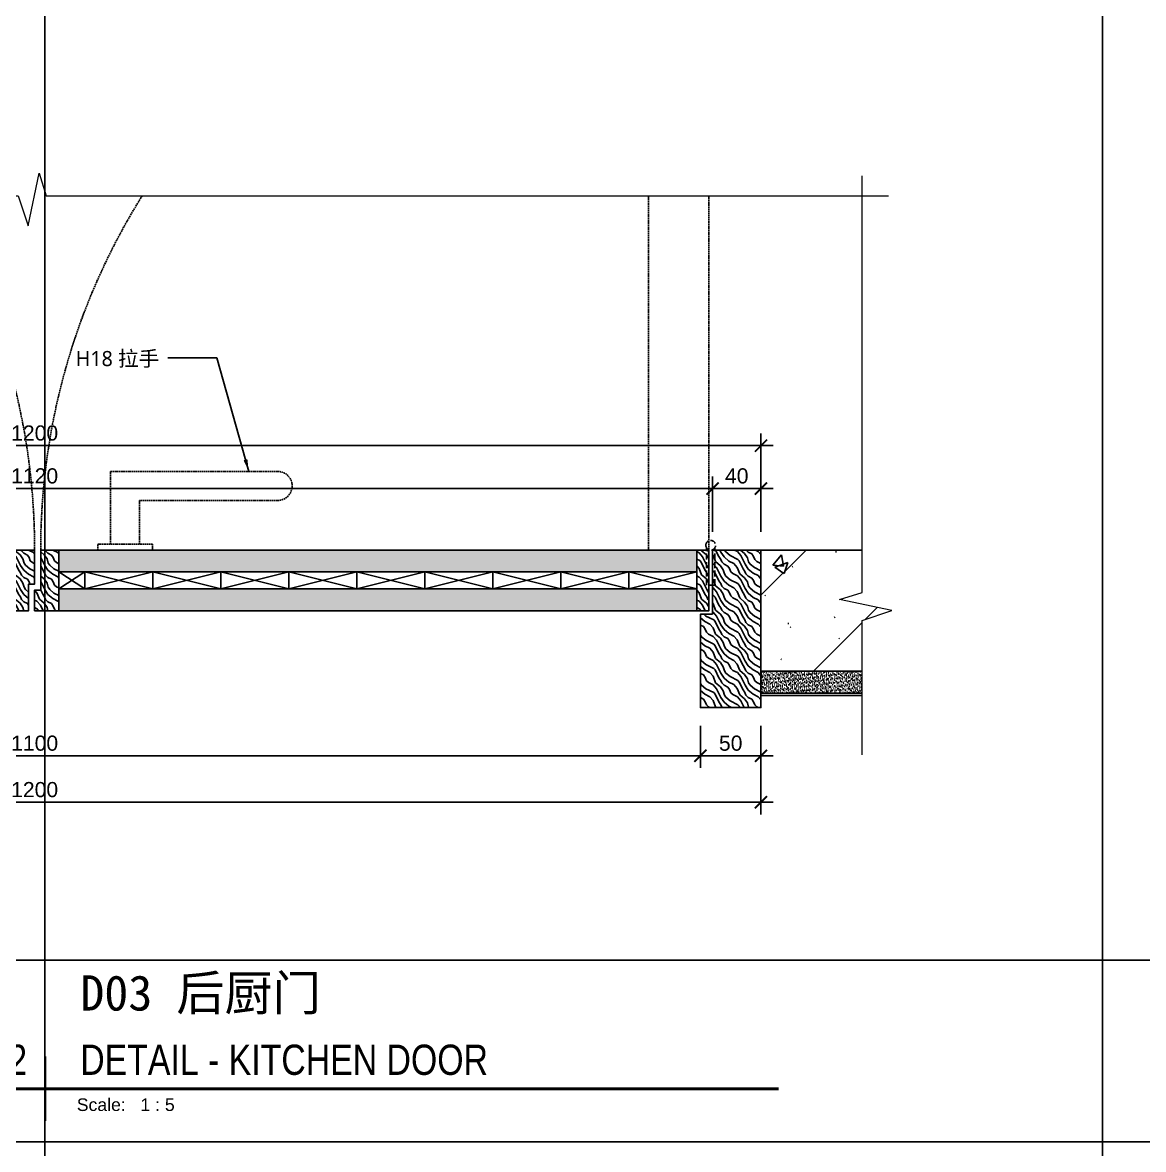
# Model space of a CAD drawing. Header units: millimetres. Extents: x -59920 to -20716, y 18887 to 47087.
# Drawn here: x -39355 to -38429, y 32561 to 33492 of the extents above; entities that cross this region are included whole.
import ezdxf
from ezdxf.xclip import XClip

# ---------------------------------------------------------------- set-up
doc = ezdxf.new("R2010")
doc.units = ezdxf.units.MM
doc.header["$XCLIPFRAME"] = 0
doc.linetypes.add('DASH', pattern=[0.35, 0.25, -0.1])
for name, color, linetype, lineweight in [('_ACM-A-ANNO-DIMS', 1, 'Continuous', 13), ('Thick Line', 7, 'Continuous', 50), ('视图标题', 90, 'Continuous', 25)]:
    doc.layers.add(name, color=color, linetype=linetype, lineweight=lineweight)
for name, color, linetype in [('DE-MT', 2, 'Continuous'), ('EL-1', 1, 'Continuous'), ('G-ANNO-SYMB', 7, 'Continuous'), ('G-ANNO-TITL', 7, 'Continuous'), ('I-DETL-LW01', 1, 'Continuous'), ('I-DETL-LW02', 2, 'Continuous'), ('I-PL-DOOR', 2, 'Continuous'), ('I-SECT-LW01', 1, 'Continuous'), ('I-SECT-LW251-PATT', 251, 'Continuous'), ('PE-尺寸标注', 44, 'Continuous'), ('WALL TYPE$0$G-ANNO-NOTE-CH', 7, 'Continuous'), ('WALL TYPE$0$I-SECT-LW03', 3, 'Continuous')]:
    doc.layers.add(name, color=color, linetype=linetype)
doc.styles.add('Aecom Chinese Title', font='simhei.ttf', dxfattribs={"width": 0.8, "height": 6})
doc.styles.add('Arial', font='arial.ttf')
doc.styles.add('Arial_4', font='arial.ttf', dxfattribs={"height": 2.5})
doc.styles.add('IA10-16 Floor Detail$0$Arch-Dim', font='romans.shx', dxfattribs={"width": 0.75})
doc.styles.add('WALL TYPE$0$Aecom Chinese', font='Microsoft YaHei.ttf')
doc.dimstyles.new('IA10-16 Floor Detail$0$Aec-Arch-M-2', dxfattribs={"dimscale": 2, "dimtxt": 2.5, "dimasz": 2, "dimexe": 2, "dimexo": 2, "dimgap": 0.8, "dimtad": 1, "dimdec": 0, "dimzin": 3, "dimdsep": 46, "dimtxsty": 'IA10-16 Floor Detail$0$Arch-Dim', "dimblk": 'IA10-16 Floor Detail$0$_ArchTick', "dimcen": 2.5, "dimdle": 2, "dimadec": 0, "dimazin": 2, "dimtfac": 0.75, "dimtdec": 0, "dimtix": 1, "dimtmove": 1, "dimatfit": 2, "dimfxl": 1, "dimtolj": 1, "dimtzin": 0, "dimarcsym": 0})
doc.dimstyles.new('WALL TYPE$0$Aec-Arch-M-5', dxfattribs={"dimscale": 5, "dimtxt": 2.5, "dimasz": 2, "dimexe": 2, "dimexo": 3, "dimgap": 0.8, "dimtad": 1, "dimdec": 0, "dimrnd": 1, "dimzin": 3, "dimdsep": 46, "dimtxsty": 'Arial', "dimblk": 'WALL TYPE$0$_ArchTick', "dimcen": 2.5, "dimdle": 2, "dimclrt": 256, "dimazin": 2, "dimtfac": 0.75, "dimtdec": 0, "dimtix": 1, "dimtmove": 2, "dimatfit": 2, "dimfxl": 5, "dimtolj": 1, "dimtzin": 0, "dimarcsym": 0})

# ---------------------------------------------------------------- blocks, each defined once
blk = doc.blocks.new('K_06')
at = {"layer": 'Defpoints', "color": 251}
for p, q in [((-873.75, 0), (-873.75, -2860)), ((0, 0), (0, -2860)), ((-1836.5, -1756.67), (1836.5, -1756.67)), ((-1836.5, -1906.67), (1836.5, -1906.67))]:
    blk.add_line(p, q, dxfattribs=at)
blk = doc.blocks.new('K_1218110518')
at = {"color": 251}
for p, q in [((-28.08, -14), (28.08, 0)), ((-28.08, 0), (28.08, -14))]:
    blk.add_line(p, q, dxfattribs=at)
blk.add_lwpolyline([(28.08, 0), (-28.08, 0), (-28.08, -14), (28.08, -14), (28.08, 0)], close=True, dxfattribs=at)
blk = doc.blocks.new('356564')
at = {"linetype": 'DASH', "ltscale": 20}
for p, q in [((65390.88, 31989.88), (65390.88, 32020.82)), ((65397.88, 31989.88), (65397.88, 32020.82)), ((65390.88, 31989.88), (65397.88, 31989.88))]:
    blk.add_line(p, q, dxfattribs=at)
blk.add_circle((65394.38, 32022.75), 4, dxfattribs=at)
blk = doc.blocks.new('634437')
at = {"layer": 'I-PL-DOOR', "color": 251, "linetype": 'DASH', "ltscale": 5}
for p, q in [((66151.24, 22999.71), (66151.24, 23059.71)), ((66151.24, 23059.71), (66289.24, 23059.71)), ((66289.24, 23035.71), (66175.24, 23035.71)), ((66175.24, 22999.71), (66175.24, 23035.71)), ((66140.74, 22999.71), (66185.74, 22999.71)), ((66140.74, 22994.71), (66140.74, 22999.71)), ((66185.74, 22999.71), (66185.74, 22994.71)), ((66185.74, 22994.71), (66140.74, 22994.71))]:
    blk.add_line(p, q, dxfattribs=at)
blk.add_arc((66289.24, 23047.71), 12, 270, 90, dxfattribs=at)
blk = doc.blocks.new('K_1218135612')
at = {"layer": 'I-PL-DOOR', "color": 251, "linetype": 'DASH', "ltscale": 5}
for points in [[(-557, 0), (-557, -557), (-507, -557), (-507, -5), (-529, -5), (-529, 0)], [(557, -5), (557, -557), (507, -557), (507, 0), (524, 0), (524, -5)]]:
    blk.add_lwpolyline(points, close=True, dxfattribs=at)
for centre, radius, start, end in [((-557, -557), 557, 0, 90), ((557, -557), 552, 90, 180)]:
    blk.add_arc(centre, radius, start, end, dxfattribs=at)
at = {"layer": 'EL-1', "xscale": -1, "rotation": 90}
for p in [(22437.71, 66088.49), (23501.71, 66088.49)]:
    blk.add_blockref('634437', p, dxfattribs=at)
at = {"layer": 'EL-1', "rotation": 270}
for p in [(-23501.71, 66088.49), (-22437.71, 66088.49)]:
    blk.add_blockref('634437', p, dxfattribs=at)
blk = doc.blocks.new('WALL TYPE$0$_ArchTick')
at = {"color": 0, "linetype": 'ByBlock', "const_width": 0.15}
blk.add_lwpolyline([(-0.5, -0.5), (0.5, 0.5)], dxfattribs=at)
blk = doc.blocks.new('*D59')
at = {"layer": 'DE-MT', "color": 0, "lineweight": -2, "transparency": 16777216}
for p, q in [((-39894.55, 32910.82), (-39894.55, 32875.93)), ((-38794.55, 32910.82), (-38794.55, 32875.93)), ((-39904.55, 32885.93), (-38784.55, 32885.93))]:
    blk.add_line(p, q, dxfattribs=at)
at = {"layer": 'Defpoints', "color": 0, "transparency": 16777216}
for p in [(-39894.55, 32925.82), (-38794.55, 32925.82), (-38794.55, 32885.93)]:
    blk.add_point(p, dxfattribs=at)
at = {"layer": 'DE-MT', "color": 0, "lineweight": -2, "transparency": 16777216, "xscale": 10, "yscale": 10, "zscale": 10, "rotation": 180}
blk.add_blockref('WALL TYPE$0$_ArchTick', (-39894.55, 32885.93), dxfattribs=at)
at = {"layer": 'DE-MT', "color": 0, "lineweight": -2, "transparency": 16777216, "xscale": 10, "yscale": 10, "zscale": 10}
blk.add_blockref('WALL TYPE$0$_ArchTick', (-38794.55, 32885.93), dxfattribs=at)
at = {"layer": 'DE-MT', "transparency": 16777216, "insert": (-39344.55, 32896.31), "char_height": 12.5, "attachment_point": 5, "style": 'Arial'}
blk.add_mtext('\\A1;1100', dxfattribs=at)
blk = doc.blocks.new('*D60')
at = {"layer": 'DE-MT', "color": 0, "lineweight": -2, "transparency": 16777216}
for p, q in [((-38794.55, 32910.82), (-38794.55, 32875.93)), ((-38744.55, 32910.82), (-38744.55, 32875.93)), ((-38804.55, 32885.93), (-38734.55, 32885.93))]:
    blk.add_line(p, q, dxfattribs=at)
at = {"layer": 'Defpoints', "color": 0, "transparency": 16777216}
for p in [(-38794.55, 32925.82), (-38744.55, 32925.82), (-38744.55, 32885.93)]:
    blk.add_point(p, dxfattribs=at)
at = {"layer": 'DE-MT', "color": 0, "lineweight": -2, "transparency": 16777216, "xscale": 10, "yscale": 10, "zscale": 10, "rotation": 180}
blk.add_blockref('WALL TYPE$0$_ArchTick', (-38794.55, 32885.93), dxfattribs=at)
at = {"layer": 'DE-MT', "color": 0, "lineweight": -2, "transparency": 16777216, "xscale": 10, "yscale": 10, "zscale": 10}
blk.add_blockref('WALL TYPE$0$_ArchTick', (-38744.55, 32885.93), dxfattribs=at)
at = {"layer": 'DE-MT', "transparency": 16777216, "insert": (-38769.55, 32896.31), "char_height": 12.5, "attachment_point": 5, "style": 'Arial'}
blk.add_mtext('\\A1;50', dxfattribs=at)
blk = doc.blocks.new('*D62')
at = {"layer": 'DE-MT', "color": 0, "lineweight": -2, "transparency": 16777216}
for p, q in [((-39904.55, 33070.82), (-39904.55, 33116.68)), ((-38784.55, 33070.82), (-38784.55, 33116.68)), ((-39914.55, 33106.68), (-38774.55, 33106.68))]:
    blk.add_line(p, q, dxfattribs=at)
at = {"layer": 'Defpoints', "color": 0, "transparency": 16777216}
for p in [(-38784.55, 33106.68), (-39904.55, 33055.82), (-38784.55, 33055.82)]:
    blk.add_point(p, dxfattribs=at)
at = {"layer": 'DE-MT', "color": 0, "lineweight": -2, "transparency": 16777216, "xscale": 10, "yscale": 10, "zscale": 10, "rotation": 180}
blk.add_blockref('WALL TYPE$0$_ArchTick', (-39904.55, 33106.68), dxfattribs=at)
at = {"layer": 'DE-MT', "color": 0, "lineweight": -2, "transparency": 16777216, "xscale": 10, "yscale": 10, "zscale": 10}
blk.add_blockref('WALL TYPE$0$_ArchTick', (-38784.55, 33106.68), dxfattribs=at)
at = {"layer": 'DE-MT', "transparency": 16777216, "insert": (-39344.55, 33117.06), "char_height": 12.5, "attachment_point": 5, "style": 'Arial'}
blk.add_mtext('\\A1;1120', dxfattribs=at)
blk = doc.blocks.new('*D63')
at = {"layer": 'DE-MT', "color": 0, "lineweight": -2, "transparency": 16777216}
for p, q in [((-38784.55, 33070.82), (-38784.55, 33116.68)), ((-38744.55, 33070.82), (-38744.55, 33116.68)), ((-38794.55, 33106.68), (-38734.55, 33106.68))]:
    blk.add_line(p, q, dxfattribs=at)
at = {"layer": 'Defpoints', "color": 0, "transparency": 16777216}
for p in [(-38744.55, 33106.68), (-38784.55, 33055.82), (-38744.55, 33055.82)]:
    blk.add_point(p, dxfattribs=at)
at = {"layer": 'DE-MT', "color": 0, "lineweight": -2, "transparency": 16777216, "xscale": 10, "yscale": 10, "zscale": 10, "rotation": 180}
blk.add_blockref('WALL TYPE$0$_ArchTick', (-38784.55, 33106.68), dxfattribs=at)
at = {"layer": 'DE-MT', "color": 0, "lineweight": -2, "transparency": 16777216, "xscale": 10, "yscale": 10, "zscale": 10}
blk.add_blockref('WALL TYPE$0$_ArchTick', (-38744.55, 33106.68), dxfattribs=at)
at = {"layer": 'DE-MT', "transparency": 16777216, "insert": (-38764.55, 33117.06), "char_height": 12.5, "attachment_point": 5, "style": 'Arial'}
blk.add_mtext('\\A1;40', dxfattribs=at)
blk = doc.blocks.new('*D64')
at = {"layer": 'DE-MT', "color": 0, "lineweight": -2, "transparency": 16777216}
for p, q in [((-39944.55, 32910.82), (-39944.55, 32837.58)), ((-38744.55, 32910.82), (-38744.55, 32837.58)), ((-38734.55, 32847.58), (-39954.55, 32847.58))]:
    blk.add_line(p, q, dxfattribs=at)
at = {"layer": 'Defpoints', "color": 0, "transparency": 16777216}
for p in [(-39944.55, 32925.82), (-38744.55, 32925.82), (-39944.55, 32847.58)]:
    blk.add_point(p, dxfattribs=at)
at = {"layer": 'DE-MT', "color": 0, "lineweight": -2, "transparency": 16777216, "xscale": 10, "yscale": 10, "zscale": 10, "rotation": 180}
blk.add_blockref('WALL TYPE$0$_ArchTick', (-39944.55, 32847.58), dxfattribs=at)
at = {"layer": 'DE-MT', "color": 0, "lineweight": -2, "transparency": 16777216, "xscale": 10, "yscale": 10, "zscale": 10}
blk.add_blockref('WALL TYPE$0$_ArchTick', (-38744.55, 32847.58), dxfattribs=at)
at = {"layer": 'DE-MT', "transparency": 16777216, "insert": (-39344.55, 32857.96), "char_height": 12.5, "attachment_point": 5, "style": 'Arial'}
blk.add_mtext('\\A1;1200', dxfattribs=at)
blk = doc.blocks.new('*D65')
at = {"layer": 'DE-MT', "color": 0, "lineweight": -2, "transparency": 16777216}
for p, q in [((-39944.55, 33070.82), (-39944.55, 33152.1)), ((-38744.55, 33070.82), (-38744.55, 33152.1)), ((-39954.55, 33142.1), (-38734.55, 33142.1))]:
    blk.add_line(p, q, dxfattribs=at)
at = {"layer": 'Defpoints', "color": 0, "transparency": 16777216}
for p in [(-38744.55, 33142.1), (-39944.55, 33055.82), (-38744.55, 33055.82)]:
    blk.add_point(p, dxfattribs=at)
at = {"layer": 'DE-MT', "color": 0, "lineweight": -2, "transparency": 16777216, "xscale": 10, "yscale": 10, "zscale": 10, "rotation": 180}
blk.add_blockref('WALL TYPE$0$_ArchTick', (-39944.55, 33142.1), dxfattribs=at)
at = {"layer": 'DE-MT', "color": 0, "lineweight": -2, "transparency": 16777216, "xscale": 10, "yscale": 10, "zscale": 10}
blk.add_blockref('WALL TYPE$0$_ArchTick', (-38744.55, 33142.1), dxfattribs=at)
at = {"layer": 'DE-MT', "transparency": 16777216, "insert": (-39344.55, 33152.48), "char_height": 12.5, "attachment_point": 5, "style": 'Arial'}
blk.add_mtext('\\A1;1200', dxfattribs=at)
blk = doc.blocks.new('IA10-16 Floor Detail$0$_ArchTick')
at = {"color": 0, "linetype": 'ByBlock', "const_width": 0.15}
blk.add_lwpolyline([(-0.5, -0.5), (0.5, 0.5)], dxfattribs=at)
blk = doc.blocks.new('视口 - No Ref  Number-1111583-交互展示区立面图2 DIGITAL CORRIDOR ELEVATION 2')
at = {"layer": 'Thick Line'}
blk.add_line((0, 0), (-12.7, 0), dxfattribs=at)
at = {"layer": '视图标题'}
for q in [(0, 6.35), (0, -6.35)]:
    blk.add_line((0, 0), q, dxfattribs=at)
blk = doc.blocks.new('A$C0FD827E6')
at = {"color": 0, "linetype": 'ByBlock', "lineweight": -2}
blk.add_point((-3.12, -10.74), dxfattribs=at)
at = {"layer": '视图标题', "color": 7, "lineweight": 50}
blk.add_line((15, -0.2), (160.29, -0.2), dxfattribs=at)
at = {"layer": '视图标题'}
blk.add_blockref('视口 - No Ref  Number-1111583-交互展示区立面图2 DIGITAL CORRIDOR ELEVATION 2', (15, -0.2), dxfattribs=at)
at = {"layer": 'G-ANNO-SYMB', "width": 0.8}
for tag, p, height, style in [('TITLE1', (21.88, 19.23), 7, 'Aecom Chinese Title'), ('TITLE2', (21.88, 10.35), 6, 'Arial'), ('DN', (3.13, 2.54), 6, 'Arial'), ('TITLE3', (21.88, 2.54), 6, 'Arial')]:
    blk.add_attdef(tag, p, '', height=height, dxfattribs=dict(at, style=style))
at = {"layer": '视图标题', "color": 7, "lineweight": 5, "insert": (21.19, -2.12), "char_height": 2.5, "width": 25.8945, "attachment_point": 1, "style": 'Arial_4'}
blk.add_mtext('Scale:   1 : 5', dxfattribs=at)

msp = doc.modelspace()

# ---------------------------------------------------------------- hatches: boundary and pattern name
h = msp.add_hatch()
h.set_pattern_fill('0-钢筋混凝土001-DOM', color=250, scale=15, pattern_type=2)
h.set_pattern_definition([(45, (-3275.996, 26166.82), (-53.03301, 53.03301), []), (50, (-3276, 26166.82), (107.58903, -9.41282), [11.25, -123.75]), (355, (-3276, 26166.82), (-20.8127, 112.82882), [9, -99]), (100.4514, (-3267.03, 26166.04), (86.7764, 103.41593), [9.56103, -105.17132]), (46.1842, (-3276, 26196.82), (160.08616, -24.82785), [16.875, -185.625]), (96.6356, (-3262.66, 26194.75), (140.1994, 146.1177), [14.34154, -157.75695]), (351.1842, (-3276, 26196.82), (140.1993, 146.1178), [13.5, -148.5]), (21, (-3261, 26189.32), (89.53606, -60.39283), [11.25, -123.75]), (326, (-3261, 26189.32), (36.4973, 108.7725), [9, -99]), (71.4514, (-3253.53, 26184.29), (126.0334, 48.37957), [9.56103, -105.17132]), (37.5, (-3275.996, 26166.82), (1.82398, 49.93408), [0.75, -97.8, 0.75, -100.5, 0.75, -99.375]), (7.5, (-3275.996, 26166.82), (39.46043, 59.16176), [0.75, -57.3, 0.75, -95.55, 0.75, -37.875]), (327.5, (-3309.446, 26166.82), (80.073365, -3.38323), [0.75, -37.5, 0.75, -117, 0.75, -155.25]), (317.5, (-3324.446, 26166.82), (87.47793, 15.01575), [0.75, -48.75, 0.75, -77.7, 0.75, -110.25])])
h.paths.add_polyline_path([(-38661.05, 32955.82), (-38661.05, 32997.74), (-38636.4, 33005.96), (-38679.72, 33014.93), (-38661.05, 33020.9), (-38661.05, 33055.82), (-38744.55, 33055.82), (-38744.55, 32955.82)])
at = {"layer": 'I-SECT-LW251-PATT'}
h = msp.add_hatch(dxfattribs=at)
h.set_pattern_fill('AR-SAND', color=256, scale=0.05, angle=180)
h.set_pattern_definition([(217.5, (-40410.289, 32955.8214), (0.0800016, -2.4470662), [0, -1.9304, 0, -2.159, 0, -2.06375]), (187.5, (-40410.289, 32955.8214), (-2.2476164, -3.5841255), [0, -1.0414, 0, -1.7399, 0, -0.66675]), (147.5, (-40408.7268, 32955.8214), (-3.9549619, -0.007186), [0, -0.635, 0, -2.286, 0, -2.9845]), (137.5, (-40408.7268, 32955.8214), (-3.817782, -1.1146466), [0, -0.3175, 0, -1.4986, 0, -1.7145])])
h.paths.add_polyline_path([(-38661.05, 32937.82), (-38661.05, 32955.82), (-38744.55, 32955.82), (-38744.55, 32937.82)])
at = {"layer": 'PE-尺寸标注'}
h = msp.add_hatch(dxfattribs=at)
h.set_pattern_fill('木纹面1', color=250, scale=5, angle=-270, style=0, pattern_type=2)
h.set_pattern_definition([(153.435, (-39365.42, 33023.755), (1e-09, 20), [4.6214, -17.739]), (130.601, (-39382.714, 33010.598), (-2e-08, 20), [4.158, -88.037]), (130.601, (-39402.714, 33020.598), (-2e-08, 20), [4.158, -88.0374]), (130.601, (-39422.714, 33030.598), (1e-08, 20), [4.158, -88.0374]), (153.435, (-39362.625, 33013.607), (1e-09, 20), [4.237, -18.1237]), (140.194, (-39366.415, 33015.502), (-8e-10, 20), [2.2405, -75.862]), (140.194, (-39386.415, 33025.502), (-8e-10, 20), [2.2405, -75.862]), (140.194, (-39406.415, 33035.502), (-8e-10, 20), [2.2405, -75.862]), (111.801, (-39368.136, 33016.9364), (3e-08, 20), [2.8687, -50.983]), (123.69, (-39369.201, 33019.6), (1e-08, 20), [2.522, -33.5337]), (153.435, (-39370.6, 33021.698), (8e-09, 20), [3.355, -19.0054]), (135, (-39373.601, 33023.199), (1e-14, 20), [2.718, -53.851]), (135, (-39393.601, 33033.199), (1e-14, 20), [2.718, -53.851]), (111.801, (-39375.523, 33025.1205), (3e-08, 20), [2.1924, -51.6593]), (153.435, (-39362.163, 33007.126), (8e-09, 20), [7.1896, -15.171]), (140.194, (-39368.593, 33010.341), (-8e-10, 20), [4.574, -73.529]), (140.194, (-39388.593, 33020.341), (-8e-10, 20), [4.574, -73.529]), (140.194, (-39408.593, 33030.341), (-8e-10, 20), [4.5736, -73.529]), (123.69, (-39372.107, 33013.269), (1e-08, 20), [2.2406, -33.815]), (105.945, (-39373.3496, 33015.1336), (1e-06, 20), [3.5625, -69.2386]), (123.69, (-39374.328, 33018.559), (1e-08, 20), [4.093, -31.9625]), (140.194, (-39376.599, 33021.965), (-8e-10, 20), [5.197, -72.905]), (140.194, (-39396.599, 33031.965), (-8e-10, 20), [5.197, -72.905]), (140.194, (-39416.599, 33041.965), (3e-09, 20), [5.197, -72.905]), (111.801, (-39380.5914, 33025.292), (3e-08, 20), [5.7145, -48.137]), (140.194, (-39369.553, 33005.821), (-8e-10, 20), [5.214, -72.888]), (140.194, (-39389.553, 33015.821), (-8e-10, 20), [5.214, -72.888]), (140.194, (-39409.553, 33025.821), (-8e-10, 20), [5.214, -72.8884]), (123.69, (-39373.559, 33009.159), (1e-08, 20), [4.838, -31.2174]), (116.565, (-39376.2425, 33013.185), (-1e-09, 20), [7.986, -81.457]), (116.565, (-39396.2425, 33023.185), (-1e-09, 20), [7.986, -81.457]), (130.6, (-39379.814, 33020.328), (-2e-08, 20), [4.319, -87.876]), (130.601, (-39399.814, 33030.328), (-2e-08, 20), [4.319, -87.876]), (130.601, (-39419.814, 33040.328), (-2e-08, 20), [4.319, -87.876]), (123.69, (-39376.337, 33007.156), (1e-08, 20), [2.736, -33.3197]), (116.565, (-39377.855, 33009.432), (-8e-09, 20), [7.158, -82.2846]), (116.565, (-39397.855, 33019.432), (8e-08, 20), [7.158, -82.2846]), (130.6, (-39381.056, 33015.835), (-2e-08, 20), [1.701, -90.495]), (130.601, (-39401.056, 33025.835), (-2e-08, 20), [1.701, -90.495]), (130.601, (-39421.056, 33035.835), (-2e-08, 20), [1.701, -90.4946])])
h.paths.add_polyline_path([(-39349.55, 33027.82), (-39344.55, 33027.82), (-39344.55, 33055.82), (-39364.55, 33055.82), (-39364.55, 33037.82), (-39364.55, 33005.82), (-39349.55, 33005.82)])
h = msp.add_hatch(dxfattribs=at)
h.set_pattern_fill('木纹面1', color=250, scale=5, angle=-270, style=0, pattern_type=2)
h.set_pattern_definition([(153.435, (-39345.42, 33023.755), (1e-09, 20), [4.6214, -17.739]), (130.601, (-39362.714, 33010.598), (-2e-08, 20), [4.158, -88.037]), (130.601, (-39382.714, 33020.598), (-2e-08, 20), [4.158, -88.0374]), (130.601, (-39402.714, 33030.598), (1e-08, 20), [4.158, -88.0374]), (153.435, (-39342.625, 33013.607), (1e-09, 20), [4.237, -18.1237]), (140.194, (-39346.415, 33015.502), (-8e-10, 20), [2.2405, -75.862]), (140.194, (-39366.415, 33025.502), (-8e-10, 20), [2.2405, -75.862]), (140.194, (-39386.415, 33035.502), (-8e-10, 20), [2.2405, -75.862]), (111.801, (-39348.136, 33016.9364), (3e-08, 20), [2.8687, -50.983]), (123.69, (-39349.201, 33019.6), (1e-08, 20), [2.522, -33.5337]), (153.435, (-39350.6, 33021.698), (8e-09, 20), [3.355, -19.0054]), (135, (-39353.601, 33023.199), (1e-14, 20), [2.718, -53.851]), (135, (-39373.601, 33033.199), (1e-14, 20), [2.718, -53.851]), (111.801, (-39355.523, 33025.1205), (3e-08, 20), [2.1924, -51.6593]), (153.435, (-39342.163, 33007.126), (8e-09, 20), [7.1896, -15.171]), (140.194, (-39348.593, 33010.341), (-8e-10, 20), [4.574, -73.529]), (140.194, (-39368.593, 33020.341), (-8e-10, 20), [4.574, -73.529]), (140.194, (-39388.593, 33030.341), (-8e-10, 20), [4.5736, -73.529]), (123.69, (-39352.107, 33013.269), (1e-08, 20), [2.2406, -33.815]), (105.945, (-39353.3496, 33015.1336), (1e-06, 20), [3.5625, -69.2386]), (123.69, (-39354.328, 33018.559), (1e-08, 20), [4.093, -31.9625]), (140.194, (-39356.599, 33021.965), (-8e-10, 20), [5.197, -72.905]), (140.194, (-39376.599, 33031.965), (-8e-10, 20), [5.197, -72.905]), (140.194, (-39396.599, 33041.965), (3e-09, 20), [5.197, -72.905]), (111.801, (-39360.5914, 33025.292), (3e-08, 20), [5.7145, -48.137]), (140.194, (-39349.553, 33005.821), (-8e-10, 20), [5.214, -72.888]), (140.194, (-39369.553, 33015.821), (-8e-10, 20), [5.214, -72.888]), (140.194, (-39389.553, 33025.821), (-8e-10, 20), [5.214, -72.8884]), (123.69, (-39353.559, 33009.159), (1e-08, 20), [4.838, -31.2174]), (116.565, (-39356.2425, 33013.185), (-1e-09, 20), [7.986, -81.457]), (116.565, (-39376.2425, 33023.185), (-1e-09, 20), [7.986, -81.457]), (130.6, (-39359.814, 33020.328), (-2e-08, 20), [4.319, -87.876]), (130.601, (-39379.814, 33030.328), (-2e-08, 20), [4.319, -87.876]), (130.601, (-39399.814, 33040.328), (-2e-08, 20), [4.319, -87.876]), (123.69, (-39356.337, 33007.156), (1e-08, 20), [2.736, -33.3197]), (116.565, (-39357.855, 33009.432), (-8e-09, 20), [7.158, -82.2846]), (116.565, (-39377.855, 33019.432), (8e-08, 20), [7.158, -82.2846]), (130.6, (-39361.056, 33015.835), (-2e-08, 20), [1.701, -90.495]), (130.601, (-39381.056, 33025.835), (-2e-08, 20), [1.701, -90.495]), (130.601, (-39401.056, 33035.835), (-2e-08, 20), [1.701, -90.4946])])
h.paths.add_polyline_path([(-39324.55, 33055.82), (-39339.55, 33055.82), (-39339.55, 33022.82), (-39344.55, 33022.82), (-39344.55, 33005.82), (-39324.55, 33005.82), (-39324.55, 33023.82)])
h = msp.add_hatch(dxfattribs=at)
h.set_pattern_fill('木纹面1', color=250, scale=5, angle=-270, style=0, pattern_type=2)
h.set_pattern_definition([(153.435, (-39325.42, 33055.755), (1e-09, 20), [4.6214, -17.7393]), (130.6013, (-39342.714, 33042.598), (-2e-08, 20), [4.158, -88.0374]), (130.6013, (-39362.714, 33052.598), (-2e-08, 20), [4.158, -88.0374]), (130.6013, (-39382.714, 33062.598), (1e-08, 20), [4.158, -88.0374]), (153.435, (-39322.625, 33045.607), (1e-09, 20), [4.237, -18.1237]), (140.1944, (-39326.415, 33047.502), (-8e-10, 20), [2.2405, -75.862]), (140.1944, (-39346.415, 33057.502), (-8e-10, 20), [2.2405, -75.862]), (140.1944, (-39366.415, 33067.502), (-8e-10, 20), [2.2405, -75.862]), (111.8014, (-39328.136, 33048.9364), (3e-08, 20), [2.8687, -50.98294]), (123.69, (-39329.201, 33051.6), (1e-08, 20), [2.5218, -33.5337]), (153.435, (-39330.6, 33053.698), (8e-09, 20), [3.3553, -19.0054]), (135, (-39333.601, 33055.199), (1e-14, 20), [2.7178, -53.8507]), (135, (-39353.601, 33065.199), (1e-14, 20), [2.7178, -53.8507]), (111.8014, (-39335.523, 33057.1205), (3e-08, 20), [2.1924, -51.6593]), (153.435, (-39322.163, 33039.126), (8e-09, 20), [7.1896, -15.1711]), (140.1944, (-39328.593, 33042.341), (-8e-10, 20), [4.5736, -73.529]), (140.1944, (-39348.593, 33052.341), (-8e-10, 20), [4.5736, -73.529]), (140.1944, (-39368.593, 33062.341), (-8e-10, 20), [4.5736, -73.529]), (123.69, (-39332.107, 33045.269), (1e-08, 20), [2.24056, -33.81495]), (105.9454, (-39333.3496, 33047.1336), (1e-06, 20), [3.5625, -69.2386]), (123.69, (-39334.328, 33050.559), (1e-08, 20), [4.093, -31.96255]), (140.1944, (-39336.599, 33053.965), (-8e-10, 20), [5.1973, -72.9052]), (140.1944, (-39356.599, 33063.965), (-8e-10, 20), [5.1973, -72.9052]), (140.1944, (-39376.599, 33073.965), (3e-09, 20), [5.1973, -72.9052]), (111.8014, (-39340.5914, 33057.292), (3e-08, 20), [5.7145, -48.13715]), (140.1944, (-39329.553, 33037.821), (-8e-10, 20), [5.214, -72.8884]), (140.1944, (-39349.553, 33047.821), (-8e-10, 20), [5.214, -72.8884]), (140.1944, (-39369.553, 33057.821), (-8e-10, 20), [5.214, -72.8884]), (123.69, (-39333.559, 33041.159), (1e-08, 20), [4.8381, -31.21744]), (116.565, (-39336.2425, 33045.185), (-1e-09, 20), [7.986, -81.4568]), (116.565, (-39356.2425, 33055.185), (-1e-09, 20), [7.986, -81.4568]), (130.6013, (-39339.814, 33052.328), (-2e-08, 20), [4.3193, -87.8761]), (130.6013, (-39359.814, 33062.328), (-2e-08, 20), [4.3193, -87.8761]), (130.6013, (-39379.814, 33072.328), (-2e-08, 20), [4.3193, -87.8761]), (123.69, (-39336.337, 33039.156), (1e-08, 20), [2.7358, -33.3197]), (116.565, (-39337.855, 33041.432), (-8e-09, 20), [7.1581, -82.2846]), (116.565, (-39357.855, 33051.432), (8e-08, 20), [7.1581, -82.2846]), (130.6013, (-39341.056, 33047.835), (-2e-08, 20), [1.7008, -90.4946]), (130.6013, (-39361.056, 33057.835), (-2e-08, 20), [1.7008, -90.4946]), (130.6013, (-39381.056, 33067.835), (-2e-08, 20), [1.7008, -90.4946])])
h.paths.add_polyline_path([(-39324.55, 33055.82), (-39324.55, 33037.82), (-38797.55, 33037.82), (-38797.55, 33055.82)])
h = msp.add_hatch(dxfattribs=at)
h.set_pattern_fill('木纹面1', color=250, scale=5, angle=-270, style=0, pattern_type=2)
h.set_pattern_definition([(153.435, (-38798.42, 33023.755), (1e-09, 20), [4.6214, -17.739]), (130.6, (-38815.714, 33010.598), (-2e-08, 20), [4.158, -88.037]), (130.601, (-38835.714, 33020.598), (-2e-08, 20), [4.158, -88.037]), (130.601, (-38855.714, 33030.598), (1e-08, 20), [4.158, -88.0374]), (153.435, (-38795.625, 33013.607), (1e-09, 20), [4.237, -18.1237]), (140.194, (-38799.415, 33015.502), (-8e-10, 20), [2.24, -75.862]), (140.194, (-38819.415, 33025.502), (-8e-10, 20), [2.24, -75.862]), (140.194, (-38839.415, 33035.502), (-8e-10, 20), [2.2405, -75.862]), (111.801, (-38801.136, 33016.9364), (3e-08, 20), [2.8687, -50.983]), (123.69, (-38802.201, 33019.6), (1e-08, 20), [2.522, -33.5337]), (153.435, (-38803.6, 33021.698), (8e-09, 20), [3.355, -19.0054]), (135, (-38806.601, 33023.199), (1e-14, 20), [2.718, -53.851]), (135, (-38826.601, 33033.199), (1e-14, 20), [2.718, -53.851]), (111.801, (-38808.523, 33025.1205), (3e-08, 20), [2.1924, -51.6593]), (153.435, (-38795.163, 33007.126), (8e-09, 20), [7.1896, -15.171]), (140.194, (-38801.593, 33010.341), (-8e-10, 20), [4.574, -73.529]), (140.194, (-38821.593, 33020.341), (-8e-10, 20), [4.574, -73.529]), (140.194, (-38841.593, 33030.341), (-8e-10, 20), [4.5736, -73.529]), (123.69, (-38805.107, 33013.269), (1e-08, 20), [2.2406, -33.815]), (105.945, (-38806.3496, 33015.1336), (1e-06, 20), [3.5625, -69.2386]), (123.69, (-38807.328, 33018.559), (1e-08, 20), [4.093, -31.9625]), (140.194, (-38809.599, 33021.965), (-8e-10, 20), [5.197, -72.905]), (140.194, (-38829.599, 33031.965), (-8e-10, 20), [5.197, -72.905]), (140.194, (-38849.599, 33041.965), (3e-09, 20), [5.197, -72.905]), (111.801, (-38813.5914, 33025.292), (3e-08, 20), [5.7145, -48.137]), (140.194, (-38802.553, 33005.821), (-8e-10, 20), [5.214, -72.888]), (140.194, (-38822.553, 33015.821), (-8e-10, 20), [5.214, -72.888]), (140.194, (-38842.553, 33025.821), (-8e-10, 20), [5.214, -72.8884]), (123.69, (-38806.559, 33009.159), (1e-08, 20), [4.838, -31.2174]), (116.565, (-38809.2425, 33013.185), (-1e-09, 20), [7.986, -81.457]), (116.565, (-38829.2425, 33023.185), (-1e-09, 20), [7.986, -81.457]), (130.6, (-38812.814, 33020.328), (-2e-08, 20), [4.319, -87.876]), (130.6, (-38832.814, 33030.328), (-2e-08, 20), [4.319, -87.876]), (130.601, (-38852.814, 33040.328), (-2e-08, 20), [4.319, -87.876]), (123.69, (-38809.337, 33007.156), (1e-08, 20), [2.736, -33.3197]), (116.565, (-38810.855, 33009.432), (-8e-09, 20), [7.158, -82.2846]), (116.565, (-38830.855, 33019.432), (8e-08, 20), [7.158, -82.2846]), (130.6, (-38814.056, 33015.835), (-2e-08, 20), [1.701, -90.495]), (130.6, (-38834.056, 33025.835), (-2e-08, 20), [1.701, -90.495]), (130.601, (-38854.056, 33035.835), (-2e-08, 20), [1.701, -90.4946])])
h.paths.add_polyline_path([(-38787.55, 33055.82), (-38797.55, 33055.82), (-38797.55, 33037.82), (-38797.55, 33005.82), (-38787.55, 33005.82)])
h = msp.add_hatch(dxfattribs=at)
h.set_pattern_fill('木纹面1', color=250, scale=5, angle=-270, style=0, pattern_type=2)
h.set_pattern_definition([(153.43495, (-3026.863, 23494.753), (1e-09, 20), [4.621368, -17.739311]), (130.601295, (-3044.157, 23481.596), (-2e-08, 20), [4.158067, -88.037378]), (130.601295, (-3064.157, 23491.596), (-2e-08, 20), [4.158067, -88.037378]), (130.601295, (-3084.157, 23501.596), (1e-08, 20), [4.158067, -88.037378]), (153.43495, (-3024.068, 23484.605), (1e-09, 20), [4.237008, -18.123672]), (140.19443, (-3027.857, 23486.5), (-8e-10, 20), [2.24049, -75.862006]), (140.19443, (-3047.857, 23496.5), (-8e-10, 20), [2.24049, -75.862006]), (140.19443, (-3067.857, 23506.5), (-8e-10, 20), [2.24049, -75.862006]), (111.80141, (-3029.5786, 23487.935), (3e-08, 20), [2.868712, -50.982936]), (123.690068, (-3030.644, 23490.598), (1e-08, 20), [2.521813, -33.5337]), (153.43495, (-3032.043, 23492.696), (8e-09, 20), [3.355288, -19.005391]), (135, (-3035.044, 23494.197), (1e-14, 20), [2.717818, -53.850724]), (135, (-3055.044, 23504.197), (1e-14, 20), [2.717818, -53.850724]), (111.80141, (-3036.966, 23496.119), (3e-08, 20), [2.19237, -51.659278]), (153.43495, (-3023.606, 23478.124), (8e-09, 20), [7.1896, -15.17108]), (140.19443, (-3030.036, 23481.34), (-8e-10, 20), [4.573562, -73.528935]), (140.19443, (-3050.036, 23491.34), (-8e-10, 20), [4.573562, -73.528935]), (140.19443, (-3070.036, 23501.34), (-8e-10, 20), [4.573562, -73.528935]), (123.690068, (-3033.55, 23484.268), (1e-08, 20), [2.24056, -33.814953]), (105.945396, (-3034.7924, 23486.132), (1.45e-06, 20), [3.562485, -69.238614]), (123.690068, (-3035.771, 23489.557), (1e-08, 20), [4.092967, -31.962546]), (140.19443, (-3038.041, 23492.963), (-8e-10, 20), [5.197338, -72.90516]), (140.19443, (-3058.041, 23502.963), (-8e-10, 20), [5.197338, -72.90516]), (140.19443, (-3078.041, 23512.963), (3e-09, 20), [5.197338, -72.90516]), (111.80141, (-3042.034, 23496.29), (3e-08, 20), [5.714501, -48.137147]), (140.19443, (-3030.996, 23476.82), (-8e-10, 20), [5.214067, -72.88843]), (140.19443, (-3050.996, 23486.82), (-8e-10, 20), [5.214067, -72.88843]), (140.19443, (-3070.996, 23496.82), (-8e-10, 20), [5.214067, -72.88843]), (123.690068, (-3035.002, 23480.158), (1e-08, 20), [4.838075, -31.217438]), (116.56505, (-3037.685, 23484.183), (-1e-09, 20), [7.98596, -81.45676]), (116.56505, (-3057.685, 23494.183), (-1e-09, 20), [7.98596, -81.45676]), (130.601295, (-3041.257, 23491.326), (-2e-08, 20), [4.3193, -87.876143]), (130.601295, (-3061.257, 23501.326), (-2e-08, 20), [4.3193, -87.876143]), (130.601295, (-3081.257, 23511.326), (-2e-08, 20), [4.3193, -87.876143]), (123.690068, (-3037.78, 23478.154), (1e-08, 20), [2.735792, -33.319722]), (116.56505, (-3039.2975, 23480.431), (-8e-09, 20), [7.158076, -82.284643]), (116.56505, (-3059.2975, 23490.431), (8e-08, 20), [7.158076, -82.284643]), (130.601295, (-3042.499, 23486.833), (-2e-08, 20), [1.700823, -90.49462]), (130.601295, (-3062.499, 23496.833), (-2e-08, 20), [1.700823, -90.49462]), (130.601295, (-3082.499, 23506.833), (-2e-08, 20), [1.700823, -90.49462])])
h.paths.add_polyline_path([(-38784.55, 33002.82), (-38784.55, 33055.82), (-38744.55, 33055.82), (-38744.55, 32925.82), (-38794.55, 32925.82), (-38794.55, 33002.82)])
h = msp.add_hatch(dxfattribs=at)
h.set_pattern_fill('木纹面1', color=250, scale=5, angle=-270, style=0, pattern_type=2)
h.set_pattern_definition([(153.435, (-39325.42, 33023.755), (1e-09, 20), [4.6214, -17.7393]), (130.6013, (-39342.714, 33010.598), (-2e-08, 20), [4.158, -88.0374]), (130.6013, (-39362.714, 33020.598), (-2e-08, 20), [4.158, -88.0374]), (130.6013, (-39382.714, 33030.598), (1e-08, 20), [4.158, -88.0374]), (153.435, (-39322.625, 33013.607), (1e-09, 20), [4.237, -18.1237]), (140.1944, (-39326.415, 33015.502), (-8e-10, 20), [2.2405, -75.862]), (140.1944, (-39346.415, 33025.502), (-8e-10, 20), [2.2405, -75.862]), (140.1944, (-39366.415, 33035.502), (-8e-10, 20), [2.2405, -75.862]), (111.8014, (-39328.136, 33016.9364), (3e-08, 20), [2.8687, -50.98294]), (123.69, (-39329.201, 33019.6), (1e-08, 20), [2.5218, -33.5337]), (153.435, (-39330.6, 33021.698), (8e-09, 20), [3.3553, -19.0054]), (135, (-39333.601, 33023.199), (1e-14, 20), [2.7178, -53.8507]), (135, (-39353.601, 33033.199), (1e-14, 20), [2.7178, -53.8507]), (111.8014, (-39335.523, 33025.1205), (3e-08, 20), [2.1924, -51.6593]), (153.435, (-39322.163, 33007.126), (8e-09, 20), [7.1896, -15.1711]), (140.1944, (-39328.593, 33010.341), (-8e-10, 20), [4.5736, -73.529]), (140.1944, (-39348.593, 33020.341), (-8e-10, 20), [4.5736, -73.529]), (140.1944, (-39368.593, 33030.341), (-8e-10, 20), [4.5736, -73.529]), (123.69, (-39332.107, 33013.269), (1e-08, 20), [2.24056, -33.81495]), (105.9454, (-39333.3496, 33015.1336), (1e-06, 20), [3.5625, -69.2386]), (123.69, (-39334.328, 33018.559), (1e-08, 20), [4.093, -31.96255]), (140.1944, (-39336.599, 33021.965), (-8e-10, 20), [5.1973, -72.9052]), (140.1944, (-39356.599, 33031.965), (-8e-10, 20), [5.1973, -72.9052]), (140.1944, (-39376.599, 33041.965), (3e-09, 20), [5.1973, -72.9052]), (111.8014, (-39340.5914, 33025.292), (3e-08, 20), [5.7145, -48.13715]), (140.1944, (-39329.553, 33005.821), (-8e-10, 20), [5.214, -72.8884]), (140.1944, (-39349.553, 33015.821), (-8e-10, 20), [5.214, -72.8884]), (140.1944, (-39369.553, 33025.821), (-8e-10, 20), [5.214, -72.8884]), (123.69, (-39333.559, 33009.159), (1e-08, 20), [4.8381, -31.21744]), (116.565, (-39336.2425, 33013.185), (-1e-09, 20), [7.986, -81.4568]), (116.565, (-39356.2425, 33023.185), (-1e-09, 20), [7.986, -81.4568]), (130.6013, (-39339.814, 33020.328), (-2e-08, 20), [4.3193, -87.8761]), (130.6013, (-39359.814, 33030.328), (-2e-08, 20), [4.3193, -87.8761]), (130.6013, (-39379.814, 33040.328), (-2e-08, 20), [4.3193, -87.8761]), (123.69, (-39336.337, 33007.156), (1e-08, 20), [2.7358, -33.3197]), (116.565, (-39337.855, 33009.432), (-8e-09, 20), [7.1581, -82.2846]), (116.565, (-39357.855, 33019.432), (8e-08, 20), [7.1581, -82.2846]), (130.6013, (-39341.056, 33015.835), (-2e-08, 20), [1.7008, -90.4946]), (130.6013, (-39361.056, 33025.835), (-2e-08, 20), [1.7008, -90.4946]), (130.6013, (-39381.056, 33035.835), (-2e-08, 20), [1.7008, -90.4946])])
h.paths.add_polyline_path([(-38797.55, 33005.82), (-38797.55, 33023.82), (-39324.55, 33023.82), (-39324.55, 33005.82)])

# ---------------------------------------------------------------- linework, layer by layer
at = {"color": 251}
for p, q in [((-39303.04, 33023.82), (-39324.55, 33037.82)), ((-39303.04, 33037.82), (-39324.55, 33023.82))]:
    msp.add_line(p, q, dxfattribs=at)
msp.add_lwpolyline([(-39324.55, 33037.82), (-39303.04, 33037.82), (-39303.04, 33023.82), (-39324.55, 33023.82), (-39324.55, 33037.82)], close=True, dxfattribs=at)
at = {"layer": '_ACM-A-ANNO-DIMS', "linetype": 'Continuous', "ltscale": 2}
for points in [[(-40105.38, 33348.43), (-39358.13, 33348.43), (-39349.92, 33323.79), (-39340.95, 33367.1), (-39334.98, 33348.43), (-38639.31, 33348.43)], [(-38661.05, 32886.84), (-38661.05, 32997.74), (-38636.4, 33005.96), (-38679.72, 33014.93), (-38661.05, 33020.9), (-38661.05, 33364.83)]]:
    msp.add_lwpolyline(points, dxfattribs=at)
at = {"layer": 'I-DETL-LW01'}
for points in [[(-39324.55, 33055.82), (-39324.55, 33005.82)], [(-38797.55, 33055.82), (-38797.55, 33005.82)]]:
    msp.add_lwpolyline(points, dxfattribs=at)
for points in [[(-39324.55, 33037.82), (-38797.55, 33037.82), (-38797.55, 33055.82), (-39324.55, 33055.82)], [(-39324.55, 33005.82), (-38797.55, 33005.82), (-38797.55, 33023.82), (-39324.55, 33023.82)]]:
    msp.add_lwpolyline(points, close=True, dxfattribs=at)
at = {"layer": 'I-DETL-LW02'}
msp.add_lwpolyline([(-38744.55, 32935.82), (-38661.05, 32935.82)], dxfattribs=at)
at = {"layer": 'I-PL-DOOR'}
for points in [[(-39344.55, 33055.82), (-39901.55, 33055.82), (-39901.55, 33005.82), (-39349.55, 33005.82), (-39349.55, 33027.82), (-39344.55, 33027.82)], [(-39339.55, 33055.82), (-38787.55, 33055.82), (-38787.55, 33005.82), (-39344.55, 33005.82), (-39344.55, 33022.82), (-39339.55, 33022.82)], [(-38784.55, 33002.82), (-38784.55, 33055.82), (-38744.55, 33055.82), (-38744.55, 32925.82), (-38794.55, 32925.82), (-38794.55, 33002.82)]]:
    msp.add_lwpolyline(points, close=True, dxfattribs=at)
at = {"layer": 'I-SECT-LW01'}
msp.add_lwpolyline([(-38744.55, 32937.82), (-38661.05, 32937.82)], dxfattribs=at)
at = {"layer": 'WALL TYPE$0$I-SECT-LW03'}
msp.add_lwpolyline([(-38661.05, 32955.82), (-38744.55, 32955.82), (-38744.55, 33055.82), (-38661.05, 33055.82)], dxfattribs=at)

# ---------------------------------------------------------------- block references
msp.add_blockref('K_06', (-38462.29, 34473.76))
ref = msp.add_blockref('K_1218135612', (-39344.55, 33612.82))
XClip(ref).set_block_clipping_path([(-575.4201101039, -557), (557, -264.3916496229)])
at = {"xscale": -1}
for p in [(-39274.95, 33037.82), (-39218.79, 33037.82), (-39162.62, 33037.82), (-39106.46, 33037.82), (-39050.3, 33037.82), (-38994.13, 33037.82), (-38937.97, 33037.82), (-38881.8, 33037.82), (-38825.64, 33037.82)]:
    msp.add_blockref('K_1218110518', p, dxfattribs=at)
at = {"layer": 'EL-1'}
msp.add_blockref('634437', (-105433.05, 10061.12), dxfattribs=at)
at = {"layer": 'EL-1', "xscale": -1}
msp.add_blockref('356564', (26608.32, 1037.07), dxfattribs=at)
at = {"layer": 'G-ANNO-TITL'}
ref = msp.add_blockref('A$C0FD827E6', (-39398.01, 32611.85), dxfattribs=dict(at, xscale=4.166666666666667, yscale=4.166666666666667, zscale=4.166666666666667))
ref.add_attrib('TITLE3', 'DETAIL - KITCHEN DOOR', (-39306.87, 32622.43), dxfattribs={"layer": 'G-ANNO-SYMB', "height": 25, "style": 'Arial', "width": 0.8})
ref.add_attrib('TITLE1', 'D03 后厨门', (-39306.87, 32675.52), dxfattribs={"layer": 'G-ANNO-SYMB', "height": 29.167, "style": 'Aecom Chinese Title'})
ref.add_attrib('DN', 'B2', (-39384.99, 32622.43), dxfattribs={"layer": 'G-ANNO-SYMB', "height": 25, "style": 'Arial', "width": 0.8})

# ---------------------------------------------------------------- texts
at = {"layer": 'WALL TYPE$0$G-ANNO-NOTE-CH', "style": 'WALL TYPE$0$Aecom Chinese'}
msp.add_text('H18 拉手', height=12.5, dxfattribs=at).set_placement((-39310.65, 33207.77, 6.05))

# ---------------------------------------------------------------- dimensions: what is measured, and where the dimension line sits
at = {"layer": 'DE-MT'}
for base, p1, p2, picture, middle in [((-38744.55, 33142.1), (-39944.55, 33055.82), (-38744.55, 33055.82), '*D65', (-39344.55, 33152.48)), ((-38784.55, 33106.68), (-39904.55, 33055.82), (-38784.55, 33055.82), '*D62', (-39344.55, 33117.06)), ((-38744.55, 33106.68), (-38784.55, 33055.82), (-38744.55, 33055.82), '*D63', (-38764.55, 33117.06)), ((-39944.55, 32847.58), (-38744.55, 32925.82), (-39944.55, 32925.82), '*D64', (-39344.55, 32857.96)), ((-38794.55, 32885.93), (-39894.55, 32925.82), (-38794.55, 32925.82), '*D59', (-39344.55, 32896.31)), ((-38744.55, 32885.93), (-38794.55, 32925.82), (-38744.55, 32925.82), '*D60', (-38769.55, 32896.31))]:
    dim = msp.add_linear_dim(base=base, p1=p1, p2=p2, dimstyle='WALL TYPE$0$Aec-Arch-M-5', override={"dimzin": 8}, dxfattribs=at)
    dim.commit()
    dim.dimension.update_dxf_attribs({"geometry": picture, "text_midpoint": middle})

# ---------------------------------------------------------------- leaders
at = {"layer": '_ACM-A-ANNO-DIMS'}
msp.add_leader([(-39167.66, 33120.82), (-39193.92, 33214.74), (-39234.63, 33214.74)], dimstyle='IA10-16 Floor Detail$0$Aec-Arch-M-2', override={"dimasz": 5}, dxfattribs=at)

doc.saveas('drawing.dxf')
